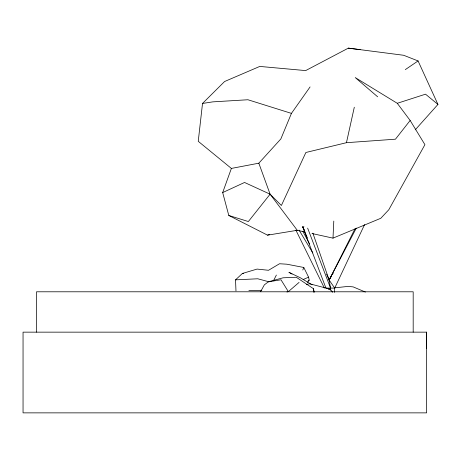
<?xml version="1.0" encoding="UTF-8"?>
<svg xmlns="http://www.w3.org/2000/svg" width="461" height="461" viewBox="0 0 461 461"><rect width="100%" height="100%" fill="white"/><g stroke="black" fill="none" stroke-linecap="round" stroke-linejoin="round"><path stroke-width="0.69" d="M426.638 348.303L426.638 332.151L23.05 332.151L23.05 412.866L426.638 412.866L426.638 332.151M313.353 292.176L313.417 288.678L296.279 277.257L283.106 277.799L268.365 281.804L264.332 284.881L260.58 291.738M311.982 233.52L332.998 238.13L333.787 221.09M334.45 292.372L334.703 288.09L364.57 224.605M330.318 290.228L330.537 288.09L329.137 280.052L312.892 233.174M415.234 129.835L437.95 104.422L418.075 60.938L403.657 55.274L348.349 48.134L305.655 70.591L259.774 66.43L224.588 81.522L202.517 103.443L198.247 141.32L231.376 168.426L258.823 163.194L280.858 138.934L291.433 113.383L310.069 86.939M304.98 231.981L297.276 230.293L267.553 235.156L228.794 215.466L222.68 192.571L244.549 182.47L270.1 194.185L281.389 205.485L305.873 152.487L346.453 142.691L354.307 107.211M222.68 192.571L231.376 168.426M302.802 270.002L303.805 267.478L286.823 264.199L279.527 263.75L268.515 270.29L257.071 269.08L242.382 273.471L235.531 279.856L235.974 290.885M303.966 226.789L302.698 226.789L325.939 288.09L334.703 288.09L329.137 280.052L354.941 228.869M273.442 280.824L276.375 275.05M328.393 278.819L329.137 280.052L356.307 228.086M328.451 278.784L329.137 280.052L331.326 276.358M332.421 274.514L333.147 273.287M307.475 282.374L309.17 280.144L308.588 277.159L303.805 267.478M377.657 96.804L355.218 77.563L397.278 103.299L410.146 120.459L395.463 139.187L346.453 142.691M258.823 163.194L270.1 194.185L248.358 221.545L228.794 215.466M286.944 291.969L288.344 291.64L299.08 282.403M308.069 280.985L309.17 280.144M405.323 69.611L418.075 60.938M303.148 279.55L308.588 277.159M332.998 238.13L380.792 218.284L388.796 209.749L424.921 144.662L410.146 120.459M267.553 235.156L269.564 234.413M397.278 103.299L425.526 94.182L437.95 104.422M306.311 284.489L309.481 283.751L330.053 289.11L332.698 292.228M328.428 289.462L330.053 289.11M268.365 281.804L280.997 279.792L288.344 291.64M202.517 103.443L212.878 101.858L247.926 99.749L291.433 113.383M334.536 287.866L347.992 286.408L353.149 286.886L365.389 292.049M235.531 279.856L257.774 278.778L269.126 281.85M248.894 290.534L261.802 290.315M242.382 273.471L243.708 273.557M348.349 48.134L360.191 49.667M292.015 274.024L288.92 272.318L300.624 277.925L312.109 284.812M270.1 194.185L297.276 230.293M299.062 230.12L312.8 252.928M302.814 231.353L309.654 244.002M329.137 280.052L326.624 274.151M304.612 230.638L302.698 226.789L307.395 237.957M295.876 230.125L324.411 288.09M307.643 228.12L330.537 288.09M313.417 288.678L314.316 292.211M413.183 332.151L413.183 291.79L36.505 291.79L36.505 332.151"/></g></svg>
